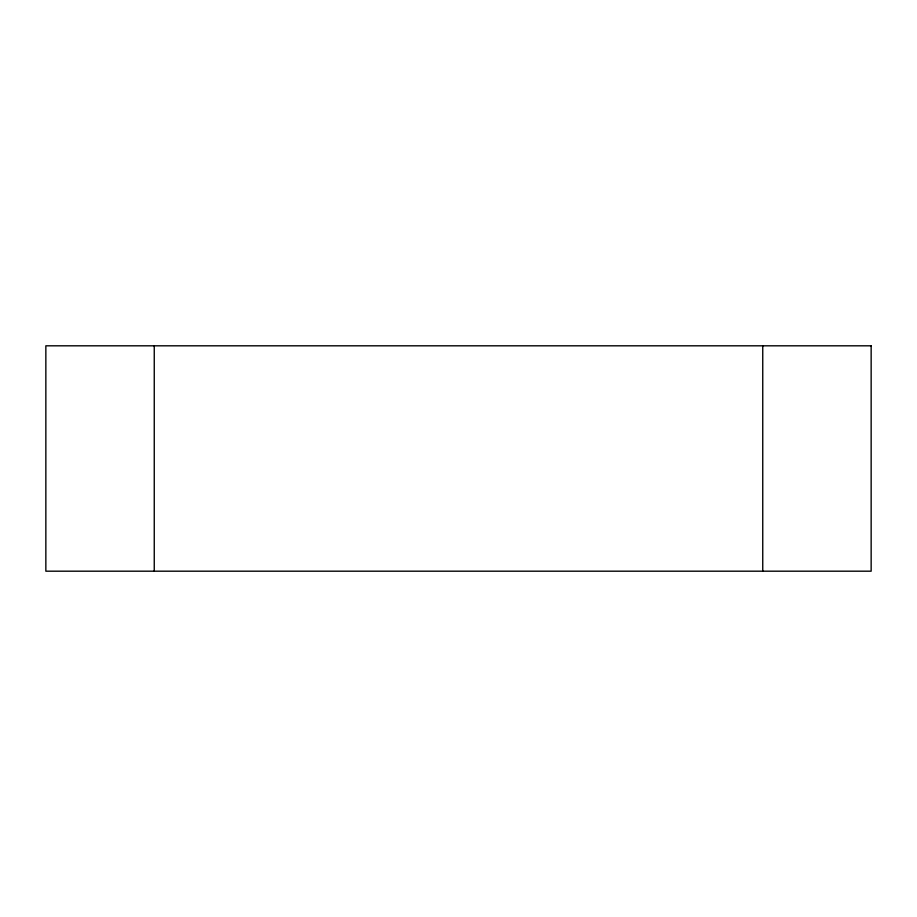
<?xml version="1.0" encoding="UTF-8"?>
<svg xmlns="http://www.w3.org/2000/svg" width="917" height="917" viewBox="0 0 917 917"><rect width="100%" height="100%" fill="white"/><g stroke="black" fill="none" stroke-linecap="round" stroke-linejoin="round"><path stroke-width="1.38" d="M762.749 345.812L762.749 571.188M154.251 345.812L154.251 571.188M871.15 345.812L45.85 345.812L45.85 571.188L871.15 571.188L871.15 345.812"/></g></svg>
